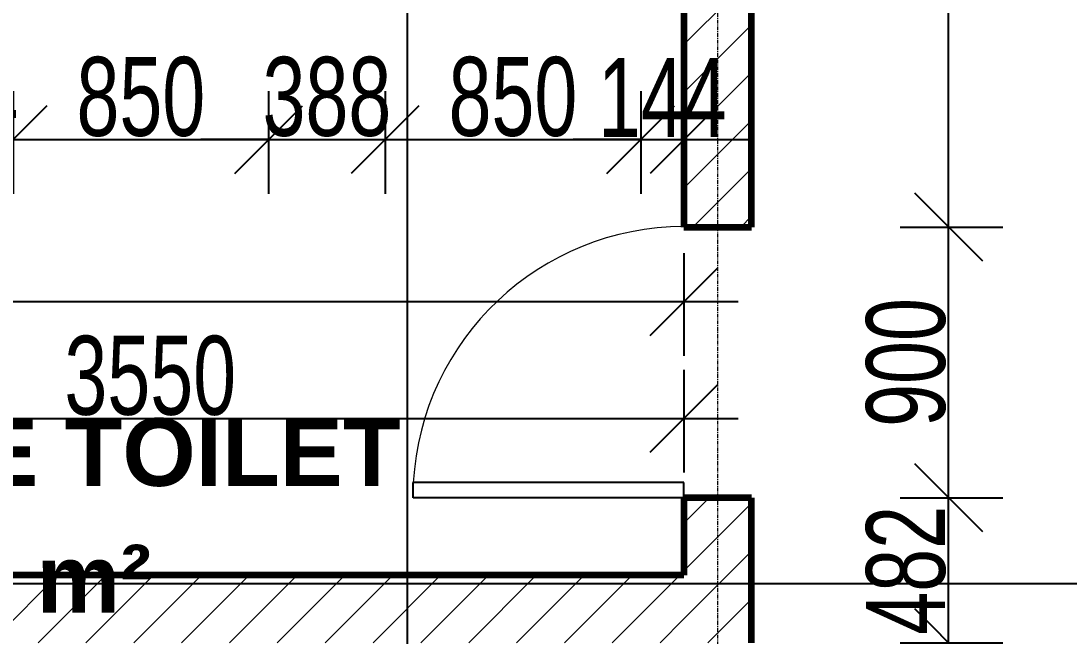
# Model space of a CAD drawing. Header units: millimetres. Extents: x -35190 to 411743, y -233114 to 23872.
# Drawn here: x 259071 to 262557, y 1653 to 3698 of the extents above; entities that cross this region are included whole.
import ezdxf

# ---------------------------------------------------------------- set-up
doc = ezdxf.new("R2010")
doc.units = ezdxf.units.MM
doc.linetypes.add('Grid Line', pattern=[22.225, 12.7, -3.175, 3.175, -3.175])
for name, color, linetype, lineweight in [('A-ANNO-DIMS', 211, 'Continuous', 9), ('A-AREA-IDEN', 2, 'Continuous', 9), ('A-DOOR', 31, 'Continuous', 18), ('A-WALL', 113, 'Continuous', 18), ('A-WALL-PATT', 111, 'Continuous', 18), ('S-GRID', 1, 'Continuous', 9)]:
    doc.layers.add(name, color=color, linetype=linetype, lineweight=lineweight)
doc.styles.add('Arial_8', font='arial.ttf', dxfattribs={"width": 0.7, "height": 262.5})
doc.styles.add('Arial_B', font='arialbd.ttf', dxfattribs={"height": 225})
doc.dimstyles.new('small_3_5mm', dxfattribs={"dimscale": 304.8, "dimtxt": 267.818092, "dimasz": 0.738189, "dimexe": 0.590551, "dimexo": 0.0625, "dimgap": 0.024606, "dimtad": 1, "dimdec": 0, "dimzin": 0, "dimdsep": 46, "dimtxsty": 'Arial_8', "dimblk1": 'OBLIQUE', "dimblk2": 'OBLIQUE', "dimsah": 1, "dimcen": 0.09, "dimdle": 0.590551, "dimazin": 0, "dimtfac": 1, "dimtdec": 4, "dimtix": 1, "dimtmove": 0, "dimatfit": 3, "dimfxl": 0.590551, "dimfxlon": 1, "dimtvp": 1, "dimtolj": 1, "dimtzin": 0, "dimarcsym": 2})
doc.dimstyles.new('small_3_5mm_1', dxfattribs={"dimscale": 304.8, "dimtxt": 267.818092, "dimasz": 0.738189, "dimexe": 0.590551, "dimexo": 0.0625, "dimgap": 0.024606, "dimtad": 1, "dimdec": 0, "dimzin": 0, "dimdsep": 46, "dimtxsty": 'Arial_8', "dimblk1": 'OBLIQUE', "dimblk2": 'OBLIQUE', "dimsah": 1, "dimcen": 0.09, "dimdle": 0.590551, "dimazin": 0, "dimtfac": 1, "dimtdec": 4, "dimtix": 1, "dimtmove": 1, "dimatfit": 3, "dimfxl": 0.590551, "dimfxlon": 1, "dimtvp": 1, "dimtolj": 1, "dimtzin": 0, "dimarcsym": 2})
pattern_1 = [(45, (247326.97, -1578.69), (-79.5495, 79.5495), [])]

# ---------------------------------------------------------------- blocks, each defined once
blk = doc.blocks.new('M_Single-Flush - 900 x 2100mm-426370-SECOND FLOOR')
at = {"layer": 'A-DOOR', "lineweight": 25}
for p, q in [((399, -112.5), (399, -1012.7)), ((450, -112.5), (399, -112.5)), ((450, -112.5), (450, -1012.7)), ((450, -1012.7), (399, -1012.7))]:
    blk.add_line(p, q, dxfattribs=at)
at = {"layer": 'A-DOOR'}
blk.add_arc((450, -112.5), 901.7, 180, 266.7576, dxfattribs=at)
blk = doc.blocks.new('_Oblique')
at = {"color": 0, "linetype": 'ByBlock', "lineweight": -2}
blk.add_line((-0.5, -0.5), (0.5, 0.5), dxfattribs=at)
blk = doc.blocks.new('*D5324')
at = {"layer": 'A-ANNO-DIMS', "color": 0, "lineweight": -2, "transparency": 16777216}
for p, q in [((258650.9, 3465.2), (258650.9, 3124.2)), ((259044.6, 3465.2), (259044.6, 3124.2)), ((258650.9, 3304.2), (258425.9, 3304.2)), ((258650.9, 3304.2), (259044.6, 3304.2)), ((259044.6, 3304.2), (259269.6, 3304.2))]:
    blk.add_line(p, q, dxfattribs=at)
at = {"layer": 'Defpoints', "color": 0, "transparency": 16777216}
for p in [(258650.9, 3484.2), (259044.6, 3484.2), (259044.6, 3304.2)]:
    blk.add_point(p, dxfattribs=at)
at = {"layer": 'A-ANNO-DIMS', "color": 0, "lineweight": -2, "transparency": 16777216, "xscale": 224.9999999999999, "yscale": 224.9999999999999, "zscale": 224.9999999999999}
blk.add_blockref('_Oblique', (258650.9, 3304.2), dxfattribs=at)
at = {"layer": 'A-ANNO-DIMS', "color": 0, "lineweight": -2, "transparency": 16777216, "xscale": 224.9999999999999, "yscale": 224.9999999999999, "zscale": 224.9999999999999, "rotation": 180}
blk.add_blockref('_Oblique', (259044.6, 3304.2), dxfattribs=at)
at = {"layer": 'A-ANNO-DIMS', "color": 0, "transparency": 16777216, "insert": (258847.8, 3445.8), "char_height": 262.5, "width": 504.322, "attachment_point": 5, "style": 'Arial_8'}
blk.add_mtext('\\A1;394', dxfattribs=at)
blk = doc.blocks.new('*D5325')
at = {"layer": 'A-ANNO-DIMS', "color": 0, "lineweight": -2, "transparency": 16777216}
for p, q in [((259044.6, 3465.2), (259044.6, 3124.2)), ((259894.6, 3465.2), (259894.6, 3124.2)), ((258864.6, 3304.2), (260074.6, 3304.2))]:
    blk.add_line(p, q, dxfattribs=at)
at = {"layer": 'Defpoints', "color": 0, "transparency": 16777216}
for p in [(259044.6, 3484.2), (259894.6, 3484.2), (259894.6, 3304.2)]:
    blk.add_point(p, dxfattribs=at)
at = {"layer": 'A-ANNO-DIMS', "color": 0, "lineweight": -2, "transparency": 16777216, "xscale": 224.9999999999999, "yscale": 224.9999999999999, "zscale": 224.9999999999999, "rotation": 180}
blk.add_blockref('_Oblique', (259044.6, 3304.2), dxfattribs=at)
at = {"layer": 'A-ANNO-DIMS', "color": 0, "lineweight": -2, "transparency": 16777216, "xscale": 224.9999999999999, "yscale": 224.9999999999999, "zscale": 224.9999999999999}
blk.add_blockref('_Oblique', (259894.6, 3304.2), dxfattribs=at)
at = {"layer": 'A-ANNO-DIMS', "color": 0, "transparency": 16777216, "insert": (259469.6, 3445.7), "char_height": 262.5, "width": 504.322, "attachment_point": 5, "style": 'Arial_8'}
blk.add_mtext('\\A1;850', dxfattribs=at)
blk = doc.blocks.new('*D5326')
at = {"layer": 'A-ANNO-DIMS', "color": 0, "lineweight": -2, "transparency": 16777216}
for p, q in [((259894.6, 3465.2), (259894.6, 3124.2)), ((260282.1, 3465.2), (260282.1, 3124.2)), ((259894.6, 3304.2), (259669.6, 3304.2)), ((259894.6, 3304.2), (260282.1, 3304.2)), ((260282.1, 3304.2), (260507.1, 3304.2))]:
    blk.add_line(p, q, dxfattribs=at)
at = {"layer": 'Defpoints', "color": 0, "transparency": 16777216}
for p in [(259894.6, 3484.2), (260282.1, 3484.2), (260282.1, 3304.2)]:
    blk.add_point(p, dxfattribs=at)
at = {"layer": 'A-ANNO-DIMS', "color": 0, "lineweight": -2, "transparency": 16777216, "xscale": 224.9999999999999, "yscale": 224.9999999999999, "zscale": 224.9999999999999}
blk.add_blockref('_Oblique', (259894.6, 3304.2), dxfattribs=at)
at = {"layer": 'A-ANNO-DIMS', "color": 0, "lineweight": -2, "transparency": 16777216, "xscale": 224.9999999999999, "yscale": 224.9999999999999, "zscale": 224.9999999999999, "rotation": 180}
blk.add_blockref('_Oblique', (260282.1, 3304.2), dxfattribs=at)
at = {"layer": 'A-ANNO-DIMS', "color": 0, "transparency": 16777216, "insert": (260088.4, 3445.8), "char_height": 262.5, "width": 504.322, "attachment_point": 5, "style": 'Arial_8'}
blk.add_mtext('\\A1;388', dxfattribs=at)
blk = doc.blocks.new('*D5327')
at = {"layer": 'A-ANNO-DIMS', "color": 0, "lineweight": -2, "transparency": 16777216}
for p, q in [((260282.1, 3465.2), (260282.1, 3124.2)), ((261132.1, 3465.2), (261132.1, 3124.2)), ((260102.1, 3304.2), (261312.1, 3304.2))]:
    blk.add_line(p, q, dxfattribs=at)
at = {"layer": 'Defpoints', "color": 0, "transparency": 16777216}
for p in [(260282.1, 3484.2), (261132.1, 3484.2), (261132.1, 3304.2)]:
    blk.add_point(p, dxfattribs=at)
at = {"layer": 'A-ANNO-DIMS', "color": 0, "lineweight": -2, "transparency": 16777216, "xscale": 224.9999999999999, "yscale": 224.9999999999999, "zscale": 224.9999999999999, "rotation": 180}
blk.add_blockref('_Oblique', (260282.1, 3304.2), dxfattribs=at)
at = {"layer": 'A-ANNO-DIMS', "color": 0, "lineweight": -2, "transparency": 16777216, "xscale": 224.9999999999999, "yscale": 224.9999999999999, "zscale": 224.9999999999999}
blk.add_blockref('_Oblique', (261132.1, 3304.2), dxfattribs=at)
at = {"layer": 'A-ANNO-DIMS', "color": 0, "transparency": 16777216, "insert": (260707.1, 3445.7), "char_height": 262.5, "width": 504.322, "attachment_point": 5, "style": 'Arial_8'}
blk.add_mtext('\\A1;850', dxfattribs=at)
blk = doc.blocks.new('*D5328')
at = {"layer": 'A-ANNO-DIMS', "color": 0, "lineweight": -2, "transparency": 16777216}
for p, q in [((261132.1, 3465.2), (261132.1, 3124.2)), ((261275.9, 3465.2), (261275.9, 3124.2)), ((261132.1, 3304.2), (260907.1, 3304.2)), ((261132.1, 3304.2), (261275.9, 3304.2)), ((261275.9, 3304.2), (261500.9, 3304.2))]:
    blk.add_line(p, q, dxfattribs=at)
at = {"layer": 'Defpoints', "color": 0, "transparency": 16777216}
for p in [(261132.1, 3484.2), (261275.9, 3484.2), (261275.9, 3304.2)]:
    blk.add_point(p, dxfattribs=at)
at = {"layer": 'A-ANNO-DIMS', "color": 0, "lineweight": -2, "transparency": 16777216, "xscale": 224.9999999999999, "yscale": 224.9999999999999, "zscale": 224.9999999999999}
blk.add_blockref('_Oblique', (261132.1, 3304.2), dxfattribs=at)
at = {"layer": 'A-ANNO-DIMS', "color": 0, "lineweight": -2, "transparency": 16777216, "xscale": 224.9999999999999, "yscale": 224.9999999999999, "zscale": 224.9999999999999, "rotation": 180}
blk.add_blockref('_Oblique', (261275.9, 3304.2), dxfattribs=at)
at = {"layer": 'A-ANNO-DIMS', "color": 0, "transparency": 16777216, "insert": (261204, 3443.5), "char_height": 262.5, "width": 504.322, "attachment_point": 5, "style": 'Arial_8'}
blk.add_mtext('\\A1;144', dxfattribs=at)
blk = doc.blocks.new('*D5329')
at = {"layer": 'A-ANNO-DIMS', "color": 0, "lineweight": -2, "transparency": 16777216}
for p, q in [((255425.9, 2926.5), (255425.9, 2585.5)), ((261275.9, 2926.5), (261275.9, 2585.5)), ((255245.9, 2765.5), (261455.9, 2765.5))]:
    blk.add_line(p, q, dxfattribs=at)
at = {"layer": 'Defpoints', "color": 0, "transparency": 16777216}
for p in [(255425.9, 2945.5), (261275.9, 2945.5), (261275.9, 2765.5)]:
    blk.add_point(p, dxfattribs=at)
at = {"layer": 'A-ANNO-DIMS', "color": 0, "lineweight": -2, "transparency": 16777216, "xscale": 224.9999999999999, "yscale": 224.9999999999999, "zscale": 224.9999999999999, "rotation": 180}
blk.add_blockref('_Oblique', (255425.9, 2765.5), dxfattribs=at)
at = {"layer": 'A-ANNO-DIMS', "color": 0, "lineweight": -2, "transparency": 16777216, "xscale": 224.9999999999999, "yscale": 224.9999999999999, "zscale": 224.9999999999999}
blk.add_blockref('_Oblique', (261275.9, 2765.5), dxfattribs=at)
at = {"layer": 'A-ANNO-DIMS', "color": 0, "transparency": 16777216, "insert": (258350.9, 2907.1), "char_height": 262.5, "width": 672.429, "attachment_point": 5, "style": 'Arial_8'}
blk.add_mtext('\\A1;5850', dxfattribs=at)
blk = doc.blocks.new('*D5332')
at = {"layer": 'A-ANNO-DIMS', "color": 0, "lineweight": -2, "transparency": 16777216}
for p, q in [((257725.9, 2216.1), (257725.9, 2557)), ((261275.9, 2538), (261275.9, 2197)), ((257545.9, 2377), (261455.9, 2377))]:
    blk.add_line(p, q, dxfattribs=at)
at = {"layer": 'Defpoints', "color": 0, "transparency": 16777216}
for p in [(261275.9, 2557), (261275.9, 2377), (257725.9, 2197)]:
    blk.add_point(p, dxfattribs=at)
at = {"layer": 'A-ANNO-DIMS', "color": 0, "lineweight": -2, "transparency": 16777216, "xscale": 224.9999999999999, "yscale": 224.9999999999999, "zscale": 224.9999999999999, "rotation": 180}
blk.add_blockref('_Oblique', (257725.9, 2377), dxfattribs=at)
at = {"layer": 'A-ANNO-DIMS', "color": 0, "lineweight": -2, "transparency": 16777216, "xscale": 224.9999999999999, "yscale": 224.9999999999999, "zscale": 224.9999999999999}
blk.add_blockref('_Oblique', (261275.9, 2377), dxfattribs=at)
at = {"layer": 'A-ANNO-DIMS', "color": 0, "transparency": 16777216, "insert": (259500.9, 2518.6), "char_height": 262.5, "width": 672.429, "attachment_point": 5, "style": 'Arial_8'}
blk.add_mtext('\\A1;3550', dxfattribs=at)
blk = doc.blocks.new('*D5364')
at = {"layer": 'A-ANNO-DIMS', "color": 0, "lineweight": -2, "transparency": 16777216}
for p, q in [((262156.2, -1749), (262156.2, 1811)), ((261995.2, 1631), (262336.2, 1631)), ((261995.2, -1569), (262336.2, -1569))]:
    blk.add_line(p, q, dxfattribs=at)
at = {"layer": 'Defpoints', "color": 0, "transparency": 16777216}
for p in [(261976.2, 1631), (262156.2, 1631), (261976.2, -1569)]:
    blk.add_point(p, dxfattribs=at)
at = {"layer": 'A-ANNO-DIMS', "color": 0, "lineweight": -2, "transparency": 16777216, "xscale": 224.9999999999999, "yscale": 224.9999999999999, "zscale": 224.9999999999999}
for p, rotation in [((262156.2, 1631), 90), ((262156.2, -1569), 270)]:
    blk.add_blockref('_Oblique', p, dxfattribs=dict(at, rotation=rotation))
at = {"layer": 'A-ANNO-DIMS', "color": 0, "transparency": 16777216, "insert": (262014.6, 31), "char_height": 262.5, "width": 672.429, "attachment_point": 5, "rotation": 90, "style": 'Arial_8'}
blk.add_mtext('\\A1;3200', dxfattribs=at)
blk = doc.blocks.new('*D5365')
at = {"layer": 'A-ANNO-DIMS', "color": 0, "lineweight": -2, "transparency": 16777216}
for p, q in [((262156.2, 1451), (262156.2, 2293)), ((261995.2, 2113), (262336.2, 2113)), ((261995.2, 1631), (262336.2, 1631))]:
    blk.add_line(p, q, dxfattribs=at)
at = {"layer": 'Defpoints', "color": 0, "transparency": 16777216}
for p in [(261976.2, 2113), (262156.2, 2113), (261976.2, 1631)]:
    blk.add_point(p, dxfattribs=at)
at = {"layer": 'A-ANNO-DIMS', "color": 0, "lineweight": -2, "transparency": 16777216, "xscale": 224.9999999999999, "yscale": 224.9999999999999, "zscale": 224.9999999999999}
for p, rotation in [((262156.2, 2113), 90), ((262156.2, 1631), 270)]:
    blk.add_blockref('_Oblique', p, dxfattribs=dict(at, rotation=rotation))
at = {"layer": 'A-ANNO-DIMS', "color": 0, "transparency": 16777216, "insert": (262014.7, 1872), "char_height": 262.5, "width": 504.322, "attachment_point": 5, "rotation": 90, "style": 'Arial_8'}
blk.add_mtext('\\A1;482', dxfattribs=at)
blk = doc.blocks.new('*D5366')
at = {"layer": 'A-ANNO-DIMS', "color": 0, "lineweight": -2, "transparency": 16777216}
for p, q in [((262156.2, 1933), (262156.2, 3193)), ((261995.2, 3013), (262336.2, 3013)), ((261995.2, 2113), (262336.2, 2113))]:
    blk.add_line(p, q, dxfattribs=at)
at = {"layer": 'Defpoints', "color": 0, "transparency": 16777216}
for p in [(261976.2, 3013), (262156.2, 3013), (261976.2, 2113)]:
    blk.add_point(p, dxfattribs=at)
at = {"layer": 'A-ANNO-DIMS', "color": 0, "lineweight": -2, "transparency": 16777216, "xscale": 224.9999999999999, "yscale": 224.9999999999999, "zscale": 224.9999999999999}
for p, rotation in [((262156.2, 3013), 90), ((262156.2, 2113), 270)]:
    blk.add_blockref('_Oblique', p, dxfattribs=dict(at, rotation=rotation))
at = {"layer": 'A-ANNO-DIMS', "color": 0, "transparency": 16777216, "insert": (262014.7, 2563), "char_height": 262.5, "width": 504.322, "attachment_point": 5, "rotation": 90, "style": 'Arial_8'}
blk.add_mtext('\\A1;900', dxfattribs=at)
blk = doc.blocks.new('*D5367')
at = {"layer": 'A-ANNO-DIMS', "color": 0, "lineweight": -2, "transparency": 16777216}
for p, q in [((262156.2, 5711), (262156.2, 5170.8)), ((261995.2, 5531), (262336.2, 5531)), ((262156.2, 2833), (262156.2, 4603.6)), ((261995.2, 3013), (262336.2, 3013))]:
    blk.add_line(p, q, dxfattribs=at)
at = {"layer": 'Defpoints', "color": 0, "transparency": 16777216}
for p in [(261976.2, 5531), (262156.2, 5531), (261976.2, 3013)]:
    blk.add_point(p, dxfattribs=at)
at = {"layer": 'A-ANNO-DIMS', "color": 0, "lineweight": -2, "transparency": 16777216, "xscale": 224.9999999999999, "yscale": 224.9999999999999, "zscale": 224.9999999999999}
for p, rotation in [((262156.2, 5531), 90), ((262156.2, 3013), 270)]:
    blk.add_blockref('_Oblique', p, dxfattribs=dict(at, rotation=rotation))
at = {"layer": 'A-ANNO-DIMS', "color": 0, "transparency": 16777216, "insert": (261807.9, 4551), "char_height": 262.5, "width": 672.429, "attachment_point": 1, "rotation": 90, "line_spacing_factor": 0.941778, "style": 'Arial_8'}
blk.add_mtext('\\A1;2518', dxfattribs=at)

msp = doc.modelspace()

# ---------------------------------------------------------------- hatches: boundary and pattern name
at = {"layer": 'A-WALL-PATT'}
h = msp.add_hatch(dxfattribs=at)
h.set_pattern_fill('FP_1', color=256, style=0, pattern_type=2)
h.set_pattern_definition(pattern_1)
h.paths.add_polyline_path([(261277.6, -1569), (261500.9, -1569), (261500.9, -1568), (261275.9, -1568)])
h.paths.add_polyline_path([(261500.9, 1631), (261500.9, 2113), (261275.9, 2113), (261275.9, 1631)])
h.paths.add_polyline_path([(261500.9, 3013), (261500.9, 4106), (261275.9, 4106), (261275.9, 3013)])
h.paths.add_polyline_path([(261500.9, 4956), (261500.9, 5531), (261275.9, 5531), (261275.9, 4956), (261417.4, 4956)])
h = msp.add_hatch(dxfattribs=at)
h.set_pattern_fill('FP_1', color=256, style=0, pattern_type=2)
h.set_pattern_definition(pattern_1)
h.paths.add_polyline_path([(255848, 1631), (261275.9, 1631), (261275.9, 1856), (255425.9, 1856), (255425.9, 1631), (255557.5, 1631)])

# ---------------------------------------------------------------- linework, layer by layer
for p, q in [((260355.5, 23872.4), (260355.5, -29344)), ((217964.4, 1827.7), (305800.6, 1827.7))]:
    msp.add_line(p, q)
at = {"layer": 'A-WALL', "lineweight": 140}
for p, q in [((261500.9, 3013), (261500.9, 4106)), ((261275.9, 3756), (261275.9, 3013)), ((261275.9, 3013), (261500.9, 3013)), ((261500.9, 2113), (261275.9, 2113)), ((261275.9, 2113), (261275.9, 1856)), ((261500.9, 1631), (261500.9, 2113)), ((261275.9, 1856), (257725.9, 1856))]:
    msp.add_line(p, q, dxfattribs=at)
at = {"layer": 'S-GRID', "linetype": 'Grid Line'}
msp.add_line((261388.4, -24980.3), (261388.4, 17292.4), dxfattribs=at)

# ---------------------------------------------------------------- block references
at = {"layer": 'A-DOOR', "rotation": 269.9999999999999}
msp.add_blockref('M_Single-Flush - 900 x 2100mm-426370-SECOND FLOOR', (261388.4, 2563), dxfattribs=at)

# ---------------------------------------------------------------- texts
at = {"layer": 'A-AREA-IDEN', "char_height": 225, "attachment_point": 1, "style": 'Arial_B'}
for s, insert, width in [('FEMALE TOILET', (257836.6, 2377.5), 3066.455), ('11 m²', (258684.9, 1956.6), 1010.126)]:
    msp.add_mtext(s, dxfattribs=dict(at, insert=insert, width=width))

# ---------------------------------------------------------------- dimensions: what is measured, and where the dimension line sits
at = {"layer": 'A-ANNO-DIMS'}
dim = msp.add_linear_dim(base=(262156.2, 5531), p1=(261976.2, 3013), p2=(261976.2, 5531), angle=90, dimstyle='small_3_5mm_1', override={"dimpost": '<>', "dimfxl": 2518}, dxfattribs=at)
dim.commit()
dim.dimension.update_dxf_attribs({"geometry": '*D5367', "text_midpoint": (261982.9, 4887.2), "dimtype": 160, "text_rotation": 90})
for base, p1, p2, override, picture, middle in [((259044.6, 3304.2), (258650.9, 3484.2), (259044.6, 3484.2), {"dimpost": '<>', "dimfxl": 393.75}, '*D5324', (258847.8, 3445.8)), ((259894.6, 3304.2), (259044.6, 3484.2), (259894.6, 3484.2), {"dimpost": '<>', "dimfxl": 850}, '*D5325', (259469.6, 3445.7)), ((260282.1286243, 3304.2109089), (259894.6286243, 3484.2109089), (260282.1286243, 3484.2109089), {"dimpost": '<>', "dimfxl": 387.5}, '*D5326', (260088.3786243, 3445.8258475)), ((261132.1, 3304.2), (260282.1, 3484.2), (261132.1, 3484.2), {"dimpost": '<>', "dimfxl": 850}, '*D5327', (260707.1, 3445.7)), ((261275.9, 3304.2), (261132.1, 3484.2), (261275.9, 3484.2), {"dimpost": '<>', "dimfxl": 143.75}, '*D5328', (261204, 3443.5)), ((261275.9, 2765.5), (255425.9, 2945.5), (261275.9, 2945.5), {"dimpost": '<>', "dimfxl": 5850}, '*D5329', (258350.9, 2907.1)), ((261275.9, 2377), (257725.9, 2197), (261275.9, 2557), {"dimpost": '<>', "dimfxl": 3568.206833}, '*D5332', (259500.9, 2518.6))]:
    dim = msp.add_linear_dim(base=base, p1=p1, p2=p2, dimstyle='small_3_5mm', override=override, dxfattribs=at)
    dim.commit()
    dim.dimension.update_dxf_attribs({"geometry": picture, "text_midpoint": middle})
for base, p1, p2, override, picture, middle in [((262156.2, 3013), (261976.2, 2113), (261976.2, 3013), {"dimpost": '<>', "dimfxl": 900}, '*D5366', (262014.7, 2563)), ((262156.2, 2113), (261976.2, 1631), (261976.2, 2113), {"dimpost": '<>', "dimfxl": 482}, '*D5365', (262014.7, 1872)), ((262156.2, 1631), (261976.2, -1569), (261976.2, 1631), {"dimpost": '<>', "dimfxl": 3200}, '*D5364', (262014.6, 31))]:
    dim = msp.add_linear_dim(base=base, p1=p1, p2=p2, angle=90, dimstyle='small_3_5mm', override=override, dxfattribs=at)
    dim.commit()
    dim.dimension.update_dxf_attribs({"geometry": picture, "text_midpoint": middle})

doc.saveas('drawing.dxf')
